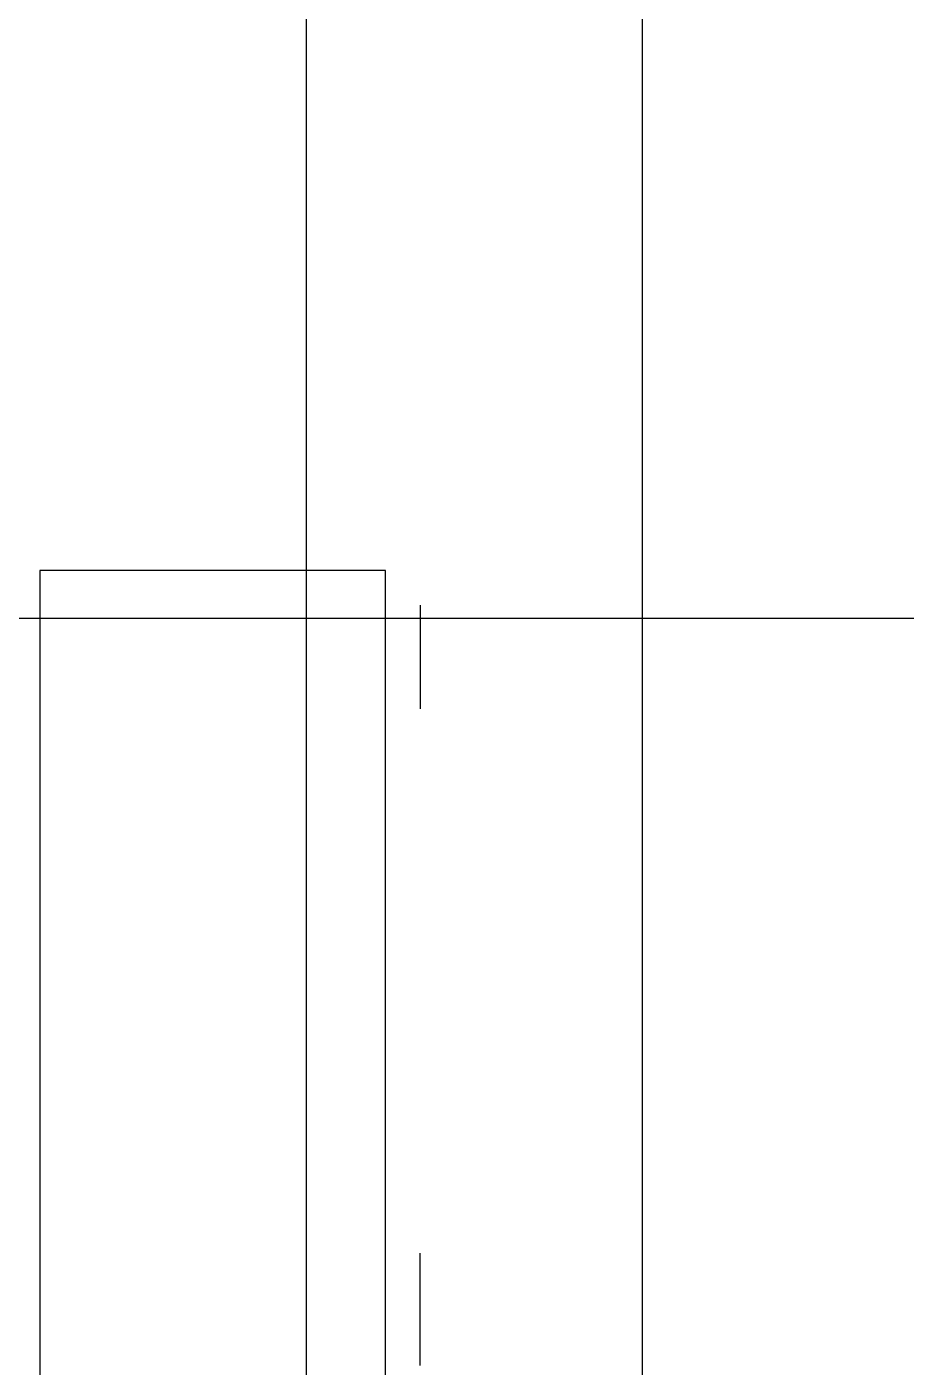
# Model space of a CAD drawing. Header units: inches. Extents: x 567429 to 582707, y 126347 to 133675.
# Drawn here: x 581683 to 581784.7, y 129152.5 to 129307.6 of the extents above; entities that cross this region are included whole.
import ezdxf

# ---------------------------------------------------------------- set-up
doc = ezdxf.new("R2010")
doc.units = ezdxf.units.IN
doc.header["$MEASUREMENT"] = 0
for name, color, linetype in [('COMPUTER WIRE', 4, 'Continuous'), ('mobl', 11, 'Continuous'), ('TEL WIRE', 4, 'Continuous')]:
    doc.layers.add(name, color=color, linetype=linetype)

msp = doc.modelspace()

# ---------------------------------------------------------------- linework, layer by layer
at = {"layer": 'COMPUTER WIRE'}
msp.add_line((581715.34, 129125.06), (581715.34, 129952.76), dxfattribs=at)
at = {"layer": 'mobl', "color": 15}
for p, q in [((581684.49, 129244.7), (581684.49, 129144.7)), ((581724.49, 129244.7), (581684.49, 129244.7)), ((581724.49, 129144.7), (581724.49, 129244.7)), ((581728.49, 129240.7), (581728.49, 129228.7)), ((581654.49, 129239.2), (581854.49, 129239.2)), ((581728.49, 129152.7), (581728.49, 129165.7))]:
    msp.add_line(p, q, dxfattribs=at)
at = {"layer": 'TEL WIRE'}
msp.add_line((581754.2, 129356.56), (581754.2, 129125.06), dxfattribs=at)

doc.saveas('drawing.dxf')
